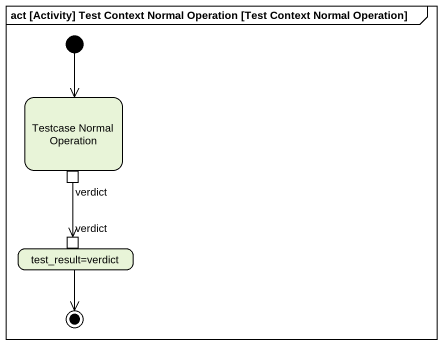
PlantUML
@startuml
mainframe act [Activity] Test Context Normal Operation [Test Context Normal Operation]
hide empty description
state "Testcase Normal Operation" as Testcase_Normal_Operation {
  state verdict <<outputPin>>
}
state "test_result=verdict" as test_result_verdict {
  state "verdict" as verdict_2 <<inputPin>>
}
[*] --> Testcase_Normal_Operation
verdict --> verdict_2
test_result_verdict --> [*]
@enduml
